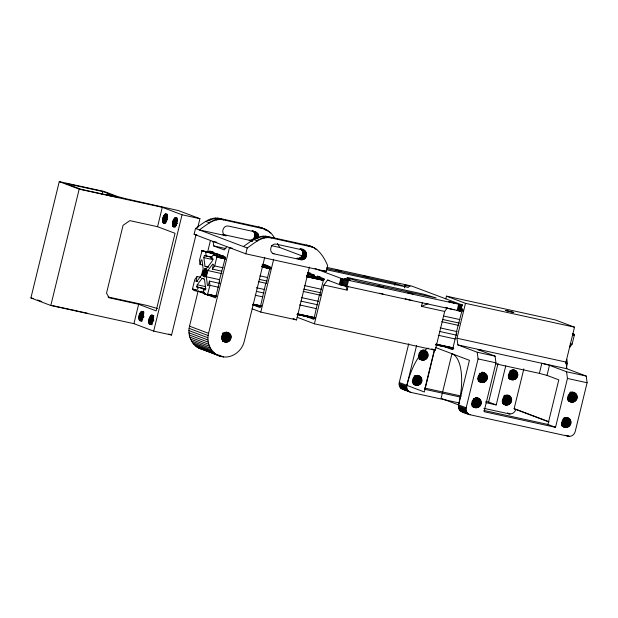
<?xml version="1.0" encoding="UTF-8"?>
<svg xmlns="http://www.w3.org/2000/svg" width="618" height="618" viewBox="0 0 618 618"><rect width="100%" height="100%" fill="white"/><g stroke="black" fill="none" stroke-linecap="round" stroke-linejoin="round"><path stroke-width="0.93" d="M138.926 317.876C137.845 314.562 143.314 307.617 143.407 314.276C144.488 317.598 139.019 324.535 138.926 317.876L142.696 318.703M148.814 321.615C147.725 318.293 153.194 311.348 153.287 318.007C154.369 321.329 148.907 328.274 148.814 321.615L152.576 322.434M162.681 220.441C161.599 217.119 167.069 210.174 167.161 216.833C168.243 220.155 162.773 227.1 162.681 220.441L166.443 221.259M172.569 224.172C171.48 220.85 176.949 213.905 177.042 220.564C178.123 223.886 172.661 230.831 172.569 224.172L176.331 224.991M202.859 274.299C207.942 256.478 206.976 285.184 202.859 274.299L205.686 274.925M221.785 271.163L212.36 269.1L214.701 265.964L216.903 256.833L216.725 256.138L213.264 254.832L210.916 257.969L212.746 258.664L212.129 261.182L207.524 267.277L204.983 266.319L203.863 257.636L204.38 255.504L211.928 257.15M570.244 345.392L569.788 347.254L572.129 344.118L574.315 335.141L574.207 334.33L572.423 333.643M264.736 257.32L244.303 341.159C242.14 351.024 231.897 358.95 221.7 356.648L202.696 349.464C192.538 347.416 186.868 335.775 189.548 326.165L198.177 290.769M221.7 356.648C211.541 354.593 205.879 342.951 208.56 333.349L229.448 247.64L232.275 248.258M230.893 338.231C232.831 332.082 222.936 330.043 221.962 336.277C220.023 342.426 229.919 344.465 230.893 338.231L222.256 334.971M254.778 236.323L254.77 233.766L253.573 231.634L257.891 233.697L258.571 235.203L258.579 237.76L254.778 236.323C254.23 238.787 251.68 240.757 249.131 240.193L223.245 234.531M300.827 259.714L297.026 258.278C302.326 259.521 305.199 250.954 300.147 248.83C308.027 248.359 308.846 260.564 300.827 259.714L274.021 253.851C268.15 252.553 270.653 242.812 276.385 244.156L303.948 250.267M459.491 403.021L410.815 392.376L400.719 388.135L399.282 385.578L399.267 382.511L408.707 343.786M410.815 392.376C407.772 391.742 406.08 388.274 406.876 385.385L416.609 345.431M419.9 384.365L412.299 381.499L413.828 379.437L414.238 376.887L421.839 379.761C422.905 385.748 412.971 387.725 412.639 381.244C411.573 375.257 421.515 373.28 421.839 379.761M426.049 359.158L418.448 356.285L419.977 354.23L420.387 351.681L427.988 354.554C429.054 360.533 419.112 362.511 418.78 356.038C417.714 350.051 427.656 348.073 427.988 354.554M445.802 298.911L446.474 296.153L465.478 303.33L456.972 338.231L457.838 344.914L566.853 368.753L586.235 376.068L587.1 382.751L575.188 431.619C574.524 434.57 571.472 436.934 568.405 436.262L470.113 414.771C465.593 413.457 456.88 411.588 458.571 404.906L469.441 360.309L435.574 347.517M470.113 414.771C467.069 414.137 465.385 410.669 466.173 407.78L478.085 358.911L477.22 352.237L457.838 344.914M479.205 406.76L471.596 403.894L473.133 401.831L473.535 399.29L481.144 402.156C482.202 408.143 472.268 410.12 471.936 403.639C470.87 397.66 480.812 395.682 481.144 402.156M485.346 381.553L477.745 378.679L479.274 376.625L479.545 373.241L487.146 376.115C489.124 381.746 479.722 385.539 478.224 379.267C476.239 373.635 485.648 369.842 487.146 376.115M509.703 404.002L502.102 401.128L503.639 399.074L504.041 396.524L511.65 399.398C512.191 403.739 506.93 406.706 503.415 404.102M515.852 378.795L508.251 375.922L509.78 373.859L510.19 371.318L517.791 374.191C518.34 378.533 513.071 381.499 509.556 378.896M569.008 426.397L561.407 423.531L562.936 421.468L563.346 418.919L570.947 421.793C571.495 426.134 566.227 429.101 562.712 426.497M575.149 401.19L567.548 398.316L569.078 396.262L569.487 393.712L577.088 396.586C578.154 402.565 568.212 404.543 567.888 398.062C566.822 392.082 576.756 390.105 577.088 396.586M196.06 234.516L171.557 335.033L153.689 331.132L133.921 323.662L50.815 305.493L30.9 297.969L59.266 181.622L103.94 191.395L117.629 196.563L125.269 198.594L178.486 210.591L199.923 218.687L197.652 227.996M50.815 305.493L79.181 189.147L59.266 181.622M102.117 194.322L102.797 191.526L65.269 183.322L81.236 189.355L118.764 197.559L108.366 193.774L106.86 194.809M133.921 323.662L138.648 304.272L109.162 297.822L106.528 293.164L123.075 225.3L129.857 220.649L157.559 226.706L175.041 233.31L156.13 310.877L138.648 304.272M157.559 226.706L162.287 207.316L79.181 189.147M153.689 331.132L182.047 214.778L162.287 207.316M243.415 246.559C250.506 241.746 258.339 234.276 267.764 236.563L306.574 245.052C317.436 246.652 323.693 256.215 327.633 265.578L326.219 271.395L245.794 253.813L194.098 234.284L195.52 228.467C202.611 223.654 210.437 216.192 219.869 218.478L258.679 226.96C265.261 228.506 271.827 231.997 274.655 238.478M202.874 265.068L200.039 264.45L201.174 259.799L202.009 260.116L203.137 268.799L201.592 275.126L196.81 281.445L195.976 281.128L197.111 276.478L200.881 277.297M205.153 289.046L196.725 286.914L197.242 284.782L202.055 278.339L203.94 278.757M202.04 274.933L202.951 271.202M207.494 252.569L210.444 240.456M219.799 283.392L209.425 281.128L208.289 285.779L207.455 285.462L206.335 276.779L207.849 270.576L212.654 264.133L213.488 264.45L212.36 269.1M205.145 289.796L203.26 289.386L203.809 293.62L207.393 294.917L209.973 285.354L209.425 281.128M245.794 253.813L247.215 247.996C254.307 243.183 262.14 235.713 271.565 238L312.669 247.161M309.417 267.076L296.54 319.908L260.796 312.09L273.674 259.259M307.355 274.438L307.803 272.608L310.607 273.226M320.116 276.81L317.304 276.2L317.065 277.165L314.029 276.022L314.261 275.049L307.803 272.608M320.734 295.118L319.367 294.979L313.836 319.359L303.199 315.342M447.324 307.903L444.682 311.449L435.226 350.228L314.415 323.809L323.871 285.029L327.563 280.078L329.448 280.487M460.163 310.939L460.619 311.163L341.206 285.114L339.352 284.527L340.866 278.316L315.072 268.575M339.83 284.689L341.337 278.486L340.866 278.316M340.456 284.89L341.963 278.687L341.337 278.486M341.206 285.114L342.72 278.903L341.963 278.687M342.071 285.354L343.585 279.151L342.72 278.903M343.013 285.601L344.527 279.398L343.585 279.151M344.01 285.856L345.516 279.653L344.527 279.398M345.022 286.103L346.536 279.9L462.133 304.96L411.82 286.103L326.914 267.409M346.026 286.343L347.54 280.139M346.992 286.559L348.506 280.356M323.871 285.029L347.1 290.112L348.004 286.412M394.755 285.323L395.188 283.546L408.452 287.478L326.783 269.78M404.45 287.903L404.883 286.126M444.682 311.449L421.445 306.366L422.349 302.666M434.485 349.34L424.744 389.294L460.487 397.104M434.778 349.247L424.357 391.99L399.267 382.511M457.081 310.63L458.595 304.427M457.977 310.823L459.491 304.612M458.78 310.978L460.286 304.774M459.452 311.101L460.966 304.898M459.993 311.178L461.677 304.736M460.371 311.217L461.885 305.014M460.48 311.07L461.986 304.867M460.58 311.217L462.133 304.96M481.067 349.997L477.984 349.68L495.095 356.146L495.953 362.82L484.041 411.688L555.528 427.316L567.44 378.455L566.582 371.773L549.472 365.315L541.832 363.276L539.375 373.365L495.435 363.755M505.74 365.895L496.231 404.921L488.629 402.048L498.069 363.33M548.861 421.955L514.099 408.83L523.84 368.876M555.528 427.316L547.927 424.45L558.796 379.846L547.015 375.396L549.472 365.315M566.853 368.753L565.988 362.071L574.501 327.169L555.489 319.993L446.474 296.153M566.327 367.919L567.401 363.508L566.853 359.282M223.577 255.883L205.663 251.959L202.071 250.661L199.498 260.224L200.039 264.45M197.111 276.478L194.77 279.614L192.615 288.436C192.422 292.561 203.075 290.383 204.697 292.6M226.791 246.636L224.326 249.935L213.681 245.918L213.102 241.468L216.864 242.287M196.207 290.746L198.548 287.609M109.904 195.952L111.41 194.925M264.774 229.069L223.67 219.908C214.245 217.629 206.412 225.091 199.32 229.904L226.126 235.767L223.083 234.616L226.126 235.767M421.445 306.366L428.035 303.616M483.832 408.336L509.108 413.867C512.175 414.539 515.227 412.175 515.891 409.224L514.099 408.83M202.696 349.464L204.048 349.68M108.366 193.774L109.262 193.967L102.797 191.526M182.047 214.778L199.923 218.687M165.385 213.836L167.262 214.245M164.991 214.075L166.875 214.492M164.604 214.461L167.424 215.079M164.226 214.971L167.045 215.589M175.265 217.567L177.142 217.976M174.879 217.814L176.756 218.224M163.863 215.589L167.625 216.416M174.485 218.193L177.312 218.811M163.538 216.3L167.3 217.127M174.106 218.702L176.926 219.32M173.751 219.32L177.513 220.147M163.252 217.088L167.014 217.907M173.419 220.039L177.181 220.858M163.021 217.915L166.783 218.741M173.14 220.819L176.903 221.646M162.843 218.772L167.548 219.799M172.901 221.653L176.663 222.472M162.727 219.622L166.489 220.441M172.723 222.503L177.428 223.531M162.704 221.205L166.466 222.024M172.615 223.353L176.377 224.172M162.797 221.885L165.616 222.503M271.418 245.67L279.738 247.486L302.241 255.983M162.943 222.472L165.771 223.09M163.16 222.944L165.045 223.361M172.592 224.937L176.354 225.755M172.677 225.624L175.497 226.234M172.831 226.211L175.651 226.821M173.04 226.675L174.925 227.092M194.098 234.284L196.903 234.902M297.026 258.278L299.8 258.888M326.953 268.629L395.188 283.546M213.681 245.918L225.91 248.59M465.478 303.33L574.501 327.169M213.272 251.943L209.51 251.117L225.47 257.15L219.181 281.244L219.56 281.383L215.543 297.868L199.583 291.835L204.28 292.87M202.001 250.707L218.231 254.16M307.625 273.805L314.431 275.195M201.931 250.777L215.134 253.666M307.555 273.874L313.218 275.11M201.862 250.869L215.064 253.759M307.486 273.967L314.091 275.404M207.455 252.214L211.232 253.04M262.248 264.334L267.903 265.57M307.517 274.23L314.114 275.674M213.264 254.832L225.524 257.513M262.302 265.555L270.792 267.409M306.628 275.249L324.543 279.166M460.348 308.861L462.241 309.27M216.725 256.138L225.269 258.03M261.986 266.041L270.529 267.926M324.288 279.684L306.373 275.767L324.334 279.745M460.982 309.548L462.921 309.997M572.268 333.882L574.207 334.33M216.825 256.238L225.354 258.177M262.094 266.134L270.622 268.073M461.082 309.641L463.013 310.143M572.368 333.975L574.292 334.477M216.895 256.424L225.377 258.285M262.163 266.327L270.645 268.181M306.482 276.014L323.461 279.73M461.152 309.834L463.036 310.244M572.438 334.168L574.323 334.577M216.91 256.547L225.392 258.409M262.179 266.451L270.661 268.305M306.497 276.138L323.477 279.854M572.453 334.292L574.338 334.701M216.91 256.686L225.4 258.54M262.179 266.582L270.669 268.444M306.505 276.277L323.477 279.993M572.453 334.431L574.338 334.84M216.903 256.833L225.392 258.695M262.171 266.737L270.661 268.591M306.497 276.424L323.469 280.139M572.446 334.577L574.331 334.987M216.879 256.988L225.369 258.842M262.148 266.883L270.638 268.745M306.474 276.578L323.453 280.286M461.144 310.398L463.029 310.808M572.423 334.724L574.315 335.141M216.848 257.142L225.338 258.996M262.117 267.038L270.607 268.892M306.443 276.733L323.423 280.441M461.113 310.553L462.998 310.962M572.392 334.879L574.284 335.296M379.56 293.226L383.067 293.99M412.291 300.541L405.169 298.795M449.889 308.761L454.276 309.718M204.38 255.504L211.866 257.428M210.916 257.969L212.808 258.386M203.863 257.636L213.295 259.699M214.701 265.964L223.191 267.818M259.969 275.86L267.509 277.513M304.295 285.555L321.267 289.263M443.871 316.076L459.9 319.576M570.244 343.701L572.129 344.118M204.983 266.319L208.753 267.146M259.514 279.413L267.053 281.066M303.84 289.108L320.812 292.816M442.473 319.421L459.444 323.129M205.122 268.753L207.007 269.17M204.797 268.961L206.682 269.371M204.465 269.278L206.358 269.695M204.149 269.711L206.976 270.329M207.849 270.576L221.993 273.666M258.772 281.715L266.319 283.361M303.098 291.402L320.078 295.118M441.731 321.715L458.71 325.431M203.847 270.228L206.675 270.846M203.569 270.831L206.404 271.449M203.337 271.487L207.107 272.314M203.137 272.183L206.906 273.009M202.99 272.901L206.76 273.728M202.897 273.612L206.667 274.438M202.874 274.948L205.701 275.566M202.943 275.52L205.779 276.138M203.075 276.014L205.902 276.632M206.335 276.779L219.537 279.668M256.315 287.71L264.805 289.564M301.584 297.606L318.564 301.321M440.217 327.919L457.196 331.634M203.252 276.408L205.137 276.825M256.578 291.433L264.125 293.086M300.904 301.128L317.884 304.836M439.537 331.441L456.517 335.149M195.976 281.128L197.86 281.538M456.972 338.231L565.988 362.071M209.973 285.354L218.463 287.216M255.242 295.257L262.789 296.903M299.568 304.944L316.54 308.66M438.201 335.257L455.172 338.973M565.516 363.098L567.401 363.508M197.242 284.782L205.732 286.636M196.725 286.914L206.157 288.977M192.561 289.031L195.388 289.649M192.577 289.154L195.435 289.873M192.638 289.34L194.531 289.757M192.746 289.44L196.516 290.259M477.22 352.237L495.095 356.146M566.582 371.773L586.235 376.068M207.826 294.176L216.308 296.037M253.086 304.079L260.634 305.725M297.412 313.766L315.334 317.683M436.045 344.079L453.025 347.795M207.779 294.33L216.269 296.184M253.048 304.226L261.538 306.08M297.374 313.921L315.288 317.837M436.007 344.234L452.979 347.942M203.809 293.62L205.694 294.029M207.725 294.469L216.215 296.323M252.994 304.365L261.484 306.227M297.32 314.06L315.242 317.976M435.953 344.373L452.932 348.081M207.671 294.601L216.161 296.455M252.94 304.496L261.429 306.35M297.266 314.191L314.238 317.899M435.899 344.496L452.87 348.212M207.602 294.709L216.091 296.563M252.87 304.604L261.36 306.466M297.196 314.299L314.176 318.007M435.829 344.612L453.751 348.529M207.47 294.871L216.022 296.655M252.731 304.767L261.29 306.551M297.127 314.392L314.106 318.1M435.69 344.774L453.682 348.622M207.269 294.925L215.883 296.771M252.662 304.813L261.151 306.667M297.806 314.716L313.967 318.216M435.559 344.836L453.542 348.737M453.581 348.884L446.057 347.246L452.523 349.68L456.54 333.202L456.161 333.056L462.449 308.961L460.673 308.289M478.085 358.911L495.953 362.82M567.44 378.455L587.1 382.751M108.003 296.941L147.208 305.516L157.459 308.536M141.63 311.279L143.507 311.688M141.244 311.518L144.064 312.136M140.85 311.905L143.67 312.515M140.471 312.414L143.291 313.025M151.51 315.01L153.395 315.419M151.124 315.25L153.944 315.868M140.108 313.032L143.878 313.851M150.73 315.636L153.558 316.254M139.784 313.743L143.546 314.57M150.352 316.146L153.179 316.764M139.498 314.531L143.26 315.35M149.996 316.764L153.758 317.59M149.672 317.474L153.434 318.301M139.266 315.358L143.971 316.385M149.386 318.262L153.148 319.081M139.089 316.215L143.793 317.243M149.147 319.089L153.851 320.116M138.98 317.057L142.743 317.884M148.977 319.946L153.673 320.974M138.95 318.641L142.712 319.467M148.861 320.796L152.623 321.615M139.042 319.328L141.862 319.946M139.197 319.915L142.016 320.533M148.838 322.372L152.6 323.199M139.405 320.387L142.225 321.005M139.676 320.727L141.553 321.136M148.923 323.059L151.742 323.678M149.077 323.647L151.897 324.265M30.9 297.969L33.689 298.579M149.293 324.118L152.113 324.736M52.87 305.701L74.832 310.445M75.211 310.584L87.725 313.318M424.666 388.065L461.352 396.084M485.802 401.437L488.629 402.048M485.887 402.658L496.231 404.921M406.018 390.12L402.303 389.209M483.964 410.46L547.927 424.45M464.388 412.306L461.6 411.603M345.516 279.653L346.536 279.9M539.375 373.365L547.015 375.396M445.354 307.525L448.096 308.305M341.43 284.643L344.172 285.423M257.374 233.071L255.296 231.935L228.49 226.072C223.191 224.828 220.317 233.395 225.369 235.52M258.679 226.96L262.48 228.397M266.945 230.066L260.974 227.633M306.574 245.052L310.375 246.482M314.84 248.158L308.869 245.725M265.161 229.935L268.961 231.364M314.57 248.598L316.856 249.456M269.263 232.376L270.784 232.947M219.869 218.478L223.67 219.908M252.955 231.124L252.252 230.738L256.053 232.175M267.764 236.563L271.565 238M252.252 230.784L256.756 232.561M300.147 248.869L304.651 250.645M301.468 249.726L305.269 251.155M217.497 218.131L221.298 219.568M265.392 236.223L269.193 237.652M254.091 232.26L257.891 233.697M301.986 250.344L305.786 251.781M254.492 232.978L258.293 234.415M302.387 251.062L306.196 252.499M215.079 218.123L218.88 219.56M262.974 236.215L266.775 237.652M254.77 233.766L258.571 235.203M302.666 251.858L306.474 253.287M212.669 218.455L216.47 219.892M260.564 236.547L264.365 237.976M254.917 234.601L258.718 236.037M302.812 252.692L306.613 254.129M254.917 235.466L258.718 236.903M302.812 253.55L306.613 254.987M210.298 219.12L214.098 220.556M258.193 237.212L261.993 238.641M302.673 254.407L306.482 255.844M254.508 237.15L257.551 238.293M302.403 255.234L306.204 256.671M208.011 220.101L211.812 221.538M255.906 238.193L259.707 239.629M254.106 237.922L256.385 238.78M302.001 256.006L305.802 257.443M253.589 238.618L255.11 239.189M301.484 256.702L305.292 258.139M205.848 221.391L209.649 222.828M252.978 239.205L257.544 240.912M300.873 257.297L304.674 258.733M300.178 257.776L303.979 259.212M251.526 240.031L253.048 240.603M299.421 258.123L303.222 259.552M250.73 240.232L252.252 240.811M298.625 258.324L302.426 259.761M249.927 240.286L252.206 241.151M297.822 258.378L301.623 259.815M249.131 240.193L252.175 241.337M323.639 270.421L326.219 271.395M272.499 253.28L274.021 253.851M195.52 228.467L247.215 247.996M317.304 276.2L323.762 278.641L319.745 295.118L319.367 294.979M327.563 280.078L339.352 284.527M263.052 264.234L270.151 266.914L266.134 283.399L265.755 283.253L260.224 307.64L253.125 304.96M572.739 392.082L574.431 392.724M513.295 369.749L516.447 371.217L517.791 374.191M572.592 392.144L575.126 393.102M513.064 369.943L516.447 371.217M571.519 392.021L575.744 393.612M511.897 369.927L516.965 371.843M570.352 392.005L576.262 394.238M511.457 370.329L517.374 372.561M570.754 392.724L576.671 394.956M510.043 370.483L517.652 373.349M569.348 392.878L576.949 395.744M510.19 372.175L517.791 375.049M569.487 394.578L577.096 397.444M510.051 373.033L517.66 375.906M569.356 395.427L576.957 398.301M509.78 373.859L517.382 376.733M569.078 396.262L576.679 399.128M509.379 374.632L516.98 377.505M568.676 397.026L576.285 399.9M508.861 375.327L516.47 378.201M568.166 397.722L575.767 400.595M508.398 376.717L515.157 379.274M567.695 399.112L574.454 401.669M509.332 377.698L514.4 379.614M567.788 399.776L573.697 402.009M431.766 348.923L435.226 350.228M508.537 377.907L513.604 379.823M567.834 400.302L572.909 402.218M508.575 378.278L512.801 379.877M568.722 400.989L572.098 402.272M509.471 378.819L512.005 379.776M568.769 401.213L571.302 402.171M423.631 350.051L425.323 350.692M482.179 372.206L484.62 373.087M423.492 350.112L426.026 351.07M481.94 372.19L485.323 373.465M422.418 349.989L426.644 351.58M481.716 372.384L485.941 373.983M422.094 350.29L427.162 352.206M481.391 372.693L486.459 374.601M421.654 350.692L427.563 352.924M480.951 373.087L486.868 375.319M420.24 350.846L427.841 353.712M479.684 374.075L487.285 376.949M420.387 352.546L427.988 355.412M479.684 374.941L487.285 377.807M420.248 353.396L427.849 356.269M479.553 375.798L487.154 378.664M419.977 354.23L427.579 357.096M479.274 376.625L486.876 379.491M419.576 354.995L427.177 357.868M478.873 377.397L486.474 380.263M419.058 355.69L426.659 358.564M478.363 378.085L485.964 380.958M418.595 357.08L425.354 359.637M477.892 379.475L484.651 382.032M418.68 357.745L424.597 359.977M477.984 380.14L483.894 382.38M419.576 358.587L423.801 360.186M478.88 380.982L483.098 382.581M419.614 358.958L422.998 360.24M478.919 381.36L482.295 382.635M418.911 358.942L422.202 360.139M478.355 381.275L481.499 382.534M202.055 278.339L204.488 279.259L205.609 287.942L205.083 290.074L203.26 289.386M507.996 395.281L510.298 396.432L511.65 399.398M566.443 417.359L569.603 418.826L570.947 421.793M506.922 395.149L510.298 396.432M566.219 417.552L569.603 418.826M505.756 395.141L510.823 397.05M565.053 417.536L570.12 419.452M504.466 395.219L511.225 397.768M564.613 417.93L570.522 420.163M297.134 317.289L314.415 323.809M503.902 395.69L511.503 398.564M563.199 418.085L570.8 420.958M504.049 397.389L511.65 400.255M563.346 419.784L570.947 422.658M293.086 318.602L296.54 319.908M503.909 398.247L511.511 401.113M563.207 420.642L570.808 423.508M503.639 399.074L511.24 401.939M562.936 421.468L570.538 424.334M503.237 399.846L510.839 402.712M562.534 422.241L570.136 425.107M502.72 400.534L510.321 403.407M562.017 422.936L569.618 425.802M502.249 401.924L509.008 404.481M561.553 424.327L568.313 426.876M502.341 402.588L508.251 404.829M562.488 425.308L567.556 427.223M502.395 403.114L507.463 405.029M561.692 425.508L566.76 427.424M252.159 308.83L260.796 312.09M502.434 403.484L506.652 405.084M561.731 425.879L565.957 427.478M503.33 404.025L505.864 404.983M562.627 426.428L565.161 427.378M516.779 409.556L548.869 421.677M476.787 397.652L478.479 398.293M417.343 375.327L419.877 376.285M476.64 397.722L479.174 398.68M417.119 375.52L420.495 376.795M475.574 397.59L479.792 399.189M415.945 375.505L421.012 377.42M475.25 397.899L480.317 399.815M414.663 375.582L421.422 378.131M474.809 398.301L480.719 400.534M414.099 376.053L421.7 378.927M473.396 398.448L480.997 401.321M414.245 377.752L421.847 380.626M473.542 400.147L481.144 403.021M507.525 413.025L510.059 413.983M566.83 435.42L569.363 436.378M507.417 413.226L509.108 413.867M565.872 435.304L568.405 436.262M414.106 378.61L421.708 381.476M473.403 401.005L481.005 403.878M413.828 379.437L421.437 382.303M473.133 401.831L480.734 404.705M413.434 380.209L421.036 383.075M472.731 402.604L480.333 405.478M412.917 380.904L420.518 383.77M472.214 403.299L479.815 406.165M412.445 382.295L419.205 384.844M471.75 404.69L478.502 407.239M412.538 382.959L418.448 385.192M471.835 405.354L477.753 407.586M413.434 383.793L417.66 385.393M472.731 406.196L476.957 407.787M413.473 384.172L416.849 385.447M472.77 406.567L476.154 407.841M413.527 384.396L416.061 385.354M472.067 406.544L475.358 407.749M466.173 407.78L441.082 398.309L451.959 353.705A45.971 18.525 -77.7 0 1 458.571 404.906M399.104 383.539L406.706 386.412M458.401 405.933L466.011 408.807M399.104 384.574L406.714 387.447M458.409 406.968L466.011 409.842M399.282 385.578L406.883 388.452M458.579 407.973L466.181 410.846M399.614 386.528L407.216 389.394M458.911 408.923L466.513 411.797M400.101 387.386L407.702 390.259M459.398 409.78L466.999 412.654M400.719 388.135L408.328 391.009M460.024 410.53L467.625 413.403M401.468 388.753L409.07 391.619M460.765 411.148L468.367 414.021M226.474 332.051L229.069 333.032M226.227 332.237L229.687 333.542M225.022 332.214L230.205 334.168M224.566 332.6L230.607 334.886M223.113 332.739L230.885 335.674M222.395 333.249L231.032 336.516M222.395 334.114L231.032 337.374M221.986 335.798L230.622 339.058M221.584 336.571L230.22 339.83M221.932 337.59L229.703 340.526M189.548 326.165L208.56 333.349M221.314 338.185L229.093 341.121M221.483 338.988L228.397 341.599M222.457 339.985L227.64 341.939M222.526 340.51L226.845 342.14M222.588 340.897L226.041 342.194M189.131 328.367L208.142 335.543M222.658 341.121L225.246 342.102M222.758 341.206L224.489 341.862M188.946 330.584L207.949 337.76M188.992 332.793L207.996 339.97M189.27 334.971L208.274 342.148M189.772 337.088L208.784 344.265M190.498 339.112L209.51 346.289M191.441 341.028L210.452 348.204M192.584 342.797L211.588 349.981M168.876 334.021L171.557 335.033M193.913 344.419L212.916 351.596M195.412 345.848L214.415 353.032M218.548 355.002L223.731 356.965M197.057 347.092L216.061 354.269M198.834 348.112L219.73 356.084M37.713 299.977L41.754 301.499M515.829 370.707C510.383 367.1 505.346 377.042 511.248 379.537M568.985 418.309C563.539 414.701 558.494 424.643 564.404 427.138M509.68 395.914C504.242 392.306 499.197 402.248 505.107 404.744M277.428 243.392L279.738 247.486M345.91 285.732L347.1 290.112M205.663 251.959L206.203 256.192M406.876 385.385A45.971 18.525 -77.7 0 1 428.089 348.058M335.69 269.95L341.105 271.271L335.69 269.95M344.589 278.648L350.004 279.977L344.589 278.648M363.322 275.891L368.737 277.219L363.322 275.891M378.193 285.995L383.6 287.324L378.193 285.995M404.427 284.883L409.842 286.204L404.427 284.883M407.416 292.546L412.832 293.874L407.416 292.546M448.521 301.53L453.936 302.859L448.521 301.53M505.447 310.429L513.759 312.469L505.447 310.429M350.027 278.085L346.953 277.776L358.772 281.391L436.2 297.953L424.373 294.346L350.027 278.085"/></g></svg>
